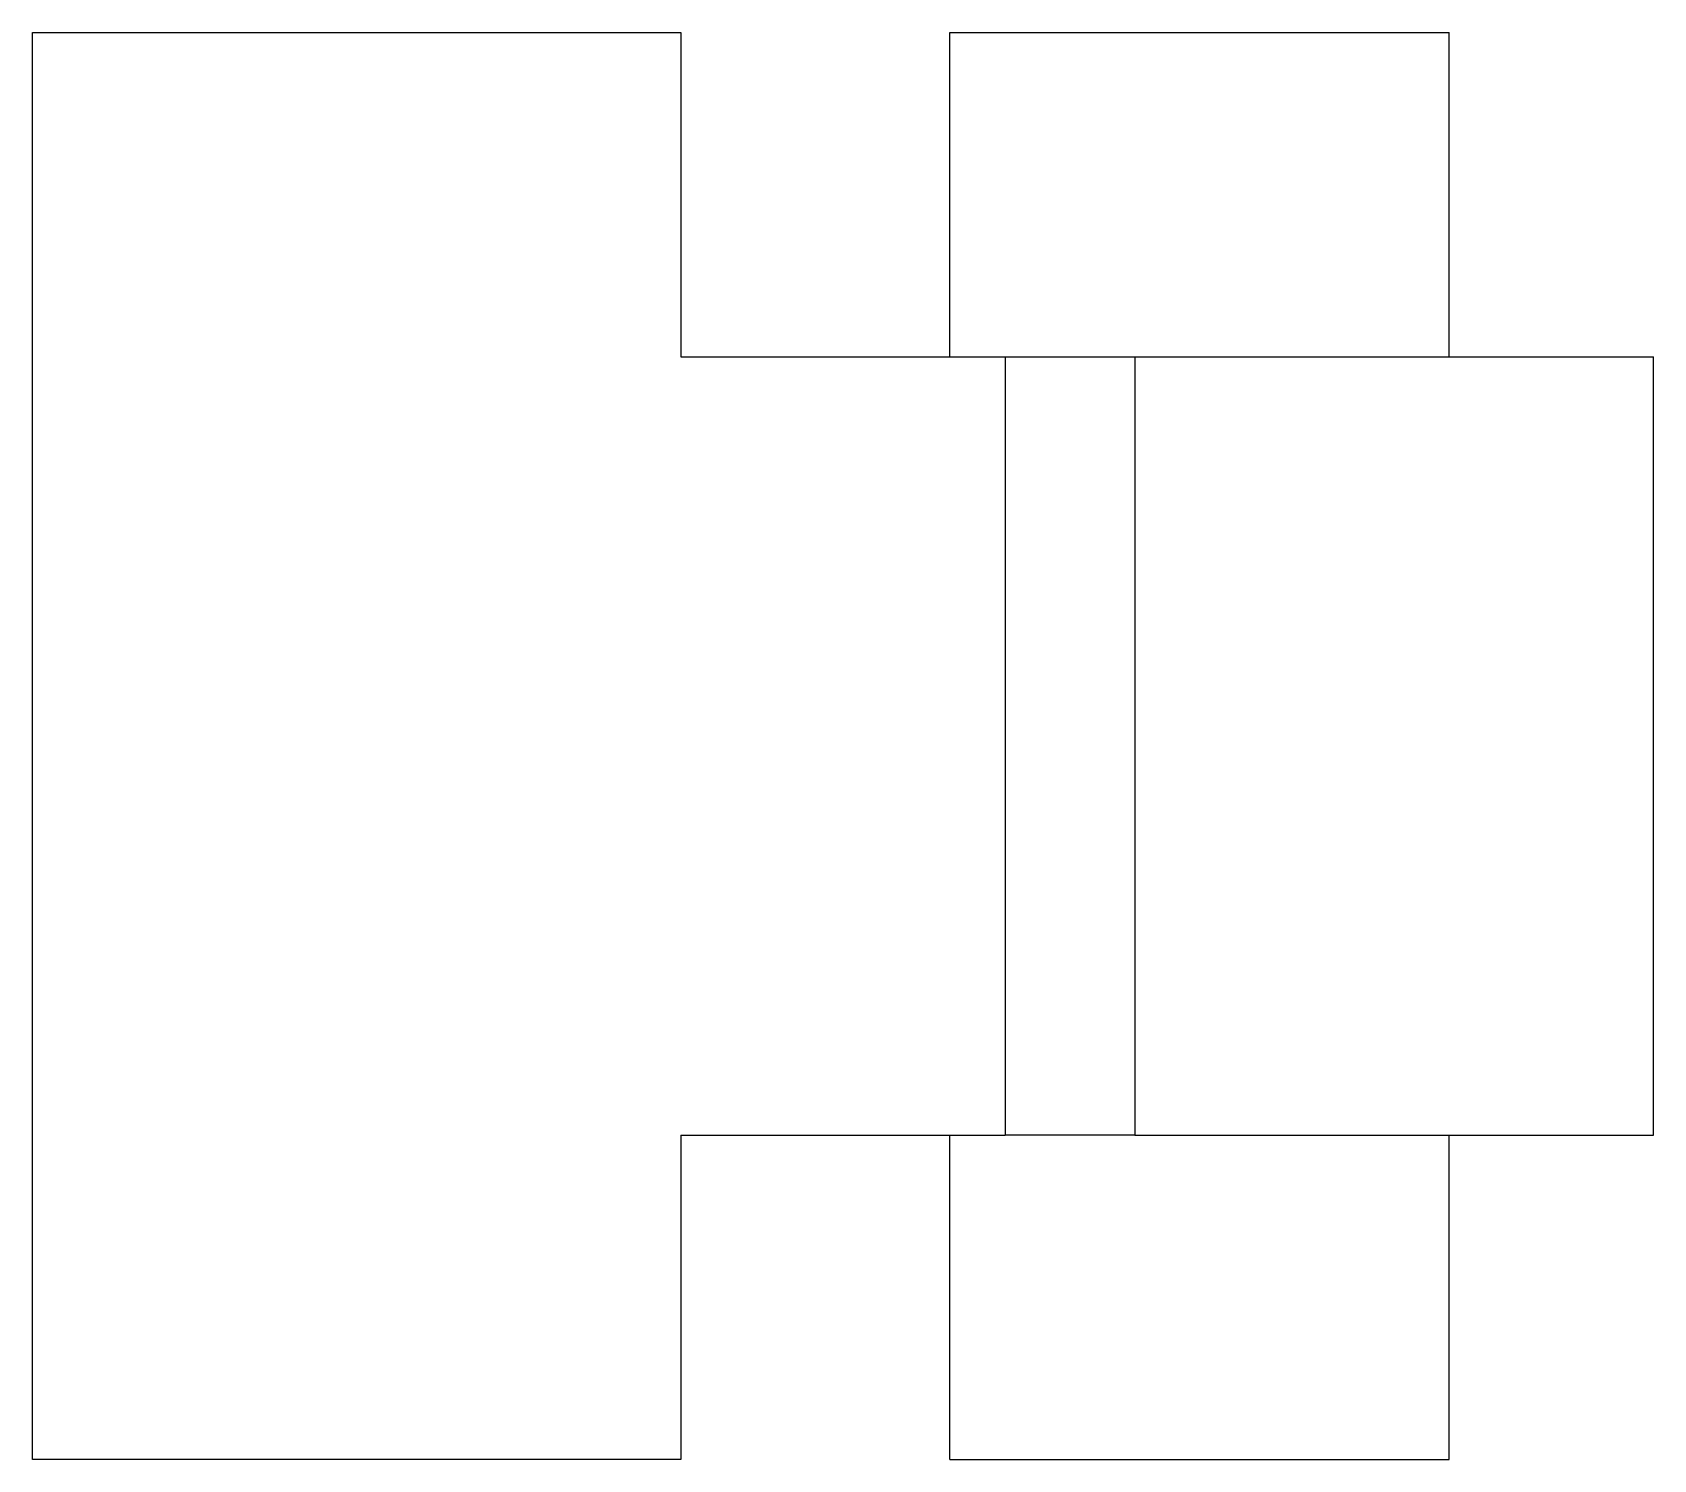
# Model space of a CAD drawing. Header units: metres. Extents: x -10 to 15, y -11 to 11.
import ezdxf

# ---------------------------------------------------------------- set-up
doc = ezdxf.new("R2010")
doc.units = ezdxf.units.M

msp = doc.modelspace()

# ---------------------------------------------------------------- linework, layer by layer
for points in [[(-10, 11), (-9.8, 11), (-9.6, 11), (-9.4, 11), (-9.2, 11), (-9, 11), (-8.8, 11), (-8.6, 11), (-8.4, 11), (-8.2, 11), (-8, 11), (-7.8, 11), (-7.6, 11), (-7.4, 11), (-7.2, 11), (-7, 11), (-6.8, 11), (-6.6, 11), (-6.4, 11), (-6.2, 11), (-6, 11), (-5.8, 11), (-5.6, 11), (-5.4, 11), (-5.2, 11), (-5, 11), (-4.8, 11), (-4.6, 11), (-4.4, 11), (-4.2, 11), (-4, 11), (-3.8, 11), (-3.6, 11), (-3.4, 11), (-3.2, 11), (-3, 11), (-2.8, 11), (-2.6, 11), (-2.4, 11), (-2.2, 11), (-2, 11), (-1.8, 11), (-1.6, 11), (-1.4, 11), (-1.2, 11), (-1, 11), (-0.8, 11), (-0.6, 11), (-0.4, 11), (-0.2, 11), (0, 11)], [(-10, -11), (-10, -10.56), (-10, -10.12), (-10, -9.68), (-10, -9.24), (-10, -8.8), (-10, -8.36), (-10, -7.92), (-10, -7.48), (-10, -7.04), (-10, -6.6), (-10, -6.16), (-10, -5.72), (-10, -5.28), (-10, -4.84), (-10, -4.4), (-10, -3.96), (-10, -3.52), (-10, -3.08), (-10, -2.64), (-10, -2.2), (-10, -1.76), (-10, -1.32), (-10, -0.88), (-10, -0.44), (-10, 0), (-10, 0.44), (-10, 0.88), (-10, 1.32), (-10, 1.76), (-10, 2.2), (-10, 2.64), (-10, 3.08), (-10, 3.52), (-10, 3.96), (-10, 4.4), (-10, 4.84), (-10, 5.28), (-10, 5.72), (-10, 6.16), (-10, 6.6), (-10, 7.04), (-10, 7.48), (-10, 7.92), (-10, 8.36), (-10, 8.8), (-10, 9.24), (-10, 9.68), (-10, 10.12), (-10, 10.56), (-10, 11)], [(0, 11), (0, 10.9), (0, 10.8), (0, 10.7), (0, 10.6), (0, 10.5), (0, 10.4), (0, 10.3), (0, 10.2), (0, 10.1), (0, 10), (0, 9.9), (0, 9.8), (0, 9.7), (0, 9.6), (0, 9.5), (0, 9.4), (0, 9.3), (0, 9.2), (0, 9.1), (0, 9), (0, 8.9), (0, 8.8), (0, 8.7), (0, 8.6), (0, 8.5), (0, 8.4), (0, 8.3), (0, 8.2), (0, 8.1), (0, 8), (0, 7.9), (0, 7.8), (0, 7.7), (0, 7.6), (0, 7.5), (0, 7.4), (0, 7.3), (0, 7.2), (0, 7.1), (0, 7), (0, 6.9), (0, 6.8), (0, 6.7), (0, 6.6), (0, 6.5), (0, 6.4), (0, 6.3), (0, 6.2), (0, 6.1), (0, 6)], [(4.15, 6), (4.15, 6.1), (4.15, 6.2), (4.15, 6.3), (4.15, 6.4), (4.15, 6.5), (4.15, 6.6), (4.15, 6.7), (4.15, 6.8), (4.15, 6.9), (4.15, 7), (4.15, 7.1), (4.15, 7.2), (4.15, 7.3), (4.15, 7.4), (4.15, 7.5), (4.15, 7.6), (4.15, 7.7), (4.15, 7.8), (4.15, 7.9), (4.15, 8), (4.15, 8.1), (4.15, 8.2), (4.15, 8.3), (4.15, 8.4), (4.15, 8.5), (4.15, 8.6), (4.15, 8.7), (4.15, 8.8), (4.15, 8.9), (4.15, 9), (4.15, 9.1), (4.15, 9.2), (4.15, 9.3), (4.15, 9.4), (4.15, 9.5), (4.15, 9.6), (4.15, 9.7), (4.15, 9.8), (4.15, 9.9), (4.15, 10), (4.15, 10.1), (4.15, 10.2), (4.15, 10.3), (4.15, 10.4), (4.15, 10.5), (4.15, 10.6), (4.15, 10.7), (4.15, 10.8), (4.15, 10.9), (4.15, 11)], [(4.15, 11), (4.177, 11), (4.204, 11), (4.231, 11), (4.281, 11), (4.36, 11), (4.44, 11), (4.52, 11), (4.641, 11), (4.77, 11), (4.898, 11), (5.039, 11), (5.209, 11), (5.38, 11), (5.551, 11), (5.746, 11), (5.95, 11), (6.154, 11), (6.362, 11), (6.59, 11), (6.818, 11), (7.046, 11), (7.28, 11), (7.52, 11), (7.76, 11), (8, 11), (8.24, 11), (8.48, 11), (8.72, 11), (8.954, 11), (9.182, 11), (9.41, 11), (9.638, 11), (9.846, 11), (10.05, 11), (10.254, 11), (10.449, 11), (10.62, 11), (10.791, 11), (10.961, 11), (11.102, 11), (11.23, 11), (11.359, 11), (11.48, 11), (11.56, 11), (11.64, 11), (11.719, 11), (11.769, 11), (11.796, 11), (11.823, 11), (11.85, 11)], [(11.85, 6), (11.85, 6.1), (11.85, 6.2), (11.85, 6.3), (11.85, 6.4), (11.85, 6.5), (11.85, 6.6), (11.85, 6.7), (11.85, 6.8), (11.85, 6.9), (11.85, 7), (11.85, 7.1), (11.85, 7.2), (11.85, 7.3), (11.85, 7.4), (11.85, 7.5), (11.85, 7.6), (11.85, 7.7), (11.85, 7.8), (11.85, 7.9), (11.85, 8), (11.85, 8.1), (11.85, 8.2), (11.85, 8.3), (11.85, 8.4), (11.85, 8.5), (11.85, 8.6), (11.85, 8.7), (11.85, 8.8), (11.85, 8.9), (11.85, 9), (11.85, 9.1), (11.85, 9.2), (11.85, 9.3), (11.85, 9.4), (11.85, 9.5), (11.85, 9.6), (11.85, 9.7), (11.85, 9.8), (11.85, 9.9), (11.85, 10), (11.85, 10.1), (11.85, 10.2), (11.85, 10.3), (11.85, 10.4), (11.85, 10.5), (11.85, 10.6), (11.85, 10.7), (11.85, 10.8), (11.85, 10.9), (11.85, 11)], [(0, 6), (0.1, 6), (0.2, 6), (0.3, 6), (0.4, 6), (0.5, 6), (0.6, 6), (0.7, 6), (0.8, 6), (0.9, 6), (1, 6), (1.1, 6), (1.2, 6), (1.3, 6), (1.4, 6), (1.5, 6), (1.6, 6), (1.7, 6), (1.8, 6), (1.9, 6), (2, 6), (2.1, 6), (2.2, 6), (2.3, 6), (2.4, 6), (2.5, 6), (2.6, 6), (2.7, 6), (2.8, 6), (2.9, 6), (3, 6), (3.1, 6), (3.2, 6), (3.3, 6), (3.4, 6), (3.5, 6), (3.6, 6), (3.7, 6), (3.8, 6), (3.9, 6), (4, 6), (4.1, 6), (4.2, 6), (4.3, 6), (4.4, 6), (4.5, 6), (4.6, 6), (4.7, 6), (4.8, 6), (4.9, 6), (5, 6)], [(5, 6), (5.04, 6), (5.08, 6), (5.12, 6), (5.16, 6), (5.2, 6), (5.24, 6), (5.28, 6), (5.32, 6), (5.36, 6), (5.4, 6), (5.44, 6), (5.48, 6), (5.52, 6), (5.56, 6), (5.6, 6), (5.64, 6), (5.68, 6), (5.72, 6), (5.76, 6), (5.8, 6), (5.84, 6), (5.88, 6), (5.92, 6), (5.96, 6), (6, 6), (6.04, 6), (6.08, 6), (6.12, 6), (6.16, 6), (6.2, 6), (6.24, 6), (6.28, 6), (6.32, 6), (6.36, 6), (6.4, 6), (6.44, 6), (6.48, 6), (6.52, 6), (6.56, 6), (6.6, 6), (6.64, 6), (6.68, 6), (6.72, 6), (6.76, 6), (6.8, 6), (6.84, 6), (6.88, 6), (6.92, 6), (6.96, 6), (7, 6)], [(5, 6), (5, 5.76), (5, 5.52), (5, 5.28), (5, 5.04), (5, 4.8), (5, 4.56), (5, 4.32), (5, 4.08), (5, 3.84), (5, 3.6), (5, 3.36), (5, 3.12), (5, 2.88), (5, 2.64), (5, 2.4), (5, 2.16), (5, 1.92), (5, 1.68), (5, 1.44), (5, 1.2), (5, 0.96), (5, 0.72), (5, 0.48), (5, 0.24), (5, 0), (5, -0.24), (5, -0.48), (5, -0.72), (5, -0.96), (5, -1.2), (5, -1.44), (5, -1.68), (5, -1.92), (5, -2.16), (5, -2.4), (5, -2.64), (5, -2.88), (5, -3.12), (5, -3.36), (5, -3.6), (5, -3.84), (5, -4.08), (5, -4.32), (5, -4.56), (5, -4.8), (5, -5.04), (5, -5.28), (5, -5.52), (5, -5.76), (5, -6)], [(7, 6), (7.16, 6), (7.32, 6), (7.48, 6), (7.64, 6), (7.8, 6), (7.96, 6), (8.12, 6), (8.28, 6), (8.44, 6), (8.6, 6), (8.76, 6), (8.92, 6), (9.08, 6), (9.24, 6), (9.4, 6), (9.56, 6), (9.72, 6), (9.88, 6), (10.04, 6), (10.2, 6), (10.36, 6), (10.52, 6), (10.68, 6), (10.84, 6), (11, 6), (11.16, 6), (11.32, 6), (11.48, 6), (11.64, 6), (11.8, 6), (11.96, 6), (12.12, 6), (12.28, 6), (12.44, 6), (12.6, 6), (12.76, 6), (12.92, 6), (13.08, 6), (13.24, 6), (13.4, 6), (13.56, 6), (13.72, 6), (13.88, 6), (14.04, 6), (14.2, 6), (14.36, 6), (14.52, 6), (14.68, 6), (14.84, 6), (15, 6)], [(7, 6), (7, 5.76), (7, 5.52), (7, 5.28), (7, 5.04), (7, 4.8), (7, 4.56), (7, 4.32), (7, 4.08), (7, 3.84), (7, 3.6), (7, 3.36), (7, 3.12), (7, 2.88), (7, 2.64), (7, 2.4), (7, 2.16), (7, 1.92), (7, 1.68), (7, 1.44), (7, 1.2), (7, 0.96), (7, 0.72), (7, 0.48), (7, 0.24), (7, 0), (7, -0.24), (7, -0.48), (7, -0.72), (7, -0.96), (7, -1.2), (7, -1.44), (7, -1.68), (7, -1.92), (7, -2.16), (7, -2.4), (7, -2.64), (7, -2.88), (7, -3.12), (7, -3.36), (7, -3.6), (7, -3.84), (7, -4.08), (7, -4.32), (7, -4.56), (7, -4.8), (7, -5.04), (7, -5.28), (7, -5.52), (7, -5.76), (7, -6)], [(15, -6), (15, -5.76), (15, -5.52), (15, -5.28), (15, -5.04), (15, -4.8), (15, -4.56), (15, -4.32), (15, -4.08), (15, -3.84), (15, -3.6), (15, -3.36), (15, -3.12), (15, -2.88), (15, -2.64), (15, -2.4), (15, -2.16), (15, -1.92), (15, -1.68), (15, -1.44), (15, -1.2), (15, -0.96), (15, -0.72), (15, -0.48), (15, -0.24), (15, 0), (15, 0.24), (15, 0.48), (15, 0.72), (15, 0.96), (15, 1.2), (15, 1.44), (15, 1.68), (15, 1.92), (15, 2.16), (15, 2.4), (15, 2.64), (15, 2.88), (15, 3.12), (15, 3.36), (15, 3.6), (15, 3.84), (15, 4.08), (15, 4.32), (15, 4.56), (15, 4.8), (15, 5.04), (15, 5.28), (15, 5.52), (15, 5.76), (15, 6)], [(0, -6), (0, -6.1), (0, -6.2), (0, -6.3), (0, -6.4), (0, -6.5), (0, -6.6), (0, -6.7), (0, -6.8), (0, -6.9), (0, -7), (0, -7.1), (0, -7.2), (0, -7.3), (0, -7.4), (0, -7.5), (0, -7.6), (0, -7.7), (0, -7.8), (0, -7.9), (0, -8), (0, -8.1), (0, -8.2), (0, -8.3), (0, -8.4), (0, -8.5), (0, -8.6), (0, -8.7), (0, -8.8), (0, -8.9), (0, -9), (0, -9.1), (0, -9.2), (0, -9.3), (0, -9.4), (0, -9.5), (0, -9.6), (0, -9.7), (0, -9.8), (0, -9.9), (0, -10), (0, -10.1), (0, -10.2), (0, -10.3), (0, -10.4), (0, -10.5), (0, -10.6), (0, -10.7), (0, -10.8), (0, -10.9), (0, -11)], [(0, -6), (0.1, -6), (0.2, -6), (0.3, -6), (0.4, -6), (0.5, -6), (0.6, -6), (0.7, -6), (0.8, -6), (0.9, -6), (1, -6), (1.1, -6), (1.2, -6), (1.3, -6), (1.4, -6), (1.5, -6), (1.6, -6), (1.7, -6), (1.8, -6), (1.9, -6), (2, -6), (2.1, -6), (2.2, -6), (2.3, -6), (2.4, -6), (2.5, -6), (2.6, -6), (2.7, -6), (2.8, -6), (2.9, -6), (3, -6), (3.1, -6), (3.2, -6), (3.3, -6), (3.4, -6), (3.5, -6), (3.6, -6), (3.7, -6), (3.8, -6), (3.9, -6), (4, -6), (4.1, -6), (4.2, -6), (4.3, -6), (4.4, -6), (4.5, -6), (4.6, -6), (4.7, -6), (4.8, -6), (4.9, -6), (5, -6)], [(4.15, -11), (4.15, -10.9), (4.15, -10.8), (4.15, -10.7), (4.15, -10.6), (4.15, -10.5), (4.15, -10.4), (4.15, -10.3), (4.15, -10.2), (4.15, -10.1), (4.15, -10), (4.15, -9.9), (4.15, -9.8), (4.15, -9.7), (4.15, -9.6), (4.15, -9.5), (4.15, -9.4), (4.15, -9.3), (4.15, -9.2), (4.15, -9.1), (4.15, -9), (4.15, -8.9), (4.15, -8.8), (4.15, -8.7), (4.15, -8.6), (4.15, -8.5), (4.15, -8.4), (4.15, -8.3), (4.15, -8.2), (4.15, -8.1), (4.15, -8), (4.15, -7.9), (4.15, -7.8), (4.15, -7.7), (4.15, -7.6), (4.15, -7.5), (4.15, -7.4), (4.15, -7.3), (4.15, -7.2), (4.15, -7.1), (4.15, -7), (4.15, -6.9), (4.15, -6.8), (4.15, -6.7), (4.15, -6.6), (4.15, -6.5), (4.15, -6.4), (4.15, -6.3), (4.15, -6.2), (4.15, -6.1), (4.15, -6)], [(7, -6), (6.96, -6), (6.92, -6), (6.88, -6), (6.84, -6), (6.8, -6), (6.76, -6), (6.72, -6), (6.68, -6), (6.64, -6), (6.6, -6), (6.56, -6), (6.52, -6), (6.48, -6), (6.44, -6), (6.4, -6), (6.36, -6), (6.32, -6), (6.28, -6), (6.24, -6), (6.2, -6), (6.16, -6), (6.12, -6), (6.08, -6), (6.04, -6), (6, -6), (5.96, -6), (5.92, -6), (5.88, -6), (5.84, -6), (5.8, -6), (5.76, -6), (5.72, -6), (5.68, -6), (5.64, -6), (5.6, -6), (5.56, -6), (5.52, -6), (5.48, -6), (5.44, -6), (5.4, -6), (5.36, -6), (5.32, -6), (5.28, -6), (5.24, -6), (5.2, -6), (5.16, -6), (5.12, -6), (5.08, -6), (5.04, -6), (5, -6)], [(7, -6), (7.16, -6), (7.32, -6), (7.48, -6), (7.64, -6), (7.8, -6), (7.96, -6), (8.12, -6), (8.28, -6), (8.44, -6), (8.6, -6), (8.76, -6), (8.92, -6), (9.08, -6), (9.24, -6), (9.4, -6), (9.56, -6), (9.72, -6), (9.88, -6), (10.04, -6), (10.2, -6), (10.36, -6), (10.52, -6), (10.68, -6), (10.84, -6), (11, -6), (11.16, -6), (11.32, -6), (11.48, -6), (11.64, -6), (11.8, -6), (11.96, -6), (12.12, -6), (12.28, -6), (12.44, -6), (12.6, -6), (12.76, -6), (12.92, -6), (13.08, -6), (13.24, -6), (13.4, -6), (13.56, -6), (13.72, -6), (13.88, -6), (14.04, -6), (14.2, -6), (14.36, -6), (14.52, -6), (14.68, -6), (14.84, -6), (15, -6)], [(11.85, -11), (11.85, -10.9), (11.85, -10.8), (11.85, -10.7), (11.85, -10.6), (11.85, -10.5), (11.85, -10.4), (11.85, -10.3), (11.85, -10.2), (11.85, -10.1), (11.85, -10), (11.85, -9.9), (11.85, -9.8), (11.85, -9.7), (11.85, -9.6), (11.85, -9.5), (11.85, -9.4), (11.85, -9.3), (11.85, -9.2), (11.85, -9.1), (11.85, -9), (11.85, -8.9), (11.85, -8.8), (11.85, -8.7), (11.85, -8.6), (11.85, -8.5), (11.85, -8.4), (11.85, -8.3), (11.85, -8.2), (11.85, -8.1), (11.85, -8), (11.85, -7.9), (11.85, -7.8), (11.85, -7.7), (11.85, -7.6), (11.85, -7.5), (11.85, -7.4), (11.85, -7.3), (11.85, -7.2), (11.85, -7.1), (11.85, -7), (11.85, -6.9), (11.85, -6.8), (11.85, -6.7), (11.85, -6.6), (11.85, -6.5), (11.85, -6.4), (11.85, -6.3), (11.85, -6.2), (11.85, -6.1), (11.85, -6)], [(0, -11), (-0.2, -11), (-0.4, -11), (-0.6, -11), (-0.8, -11), (-1, -11), (-1.2, -11), (-1.4, -11), (-1.6, -11), (-1.8, -11), (-2, -11), (-2.2, -11), (-2.4, -11), (-2.6, -11), (-2.8, -11), (-3, -11), (-3.2, -11), (-3.4, -11), (-3.6, -11), (-3.8, -11), (-4, -11), (-4.2, -11), (-4.4, -11), (-4.6, -11), (-4.8, -11), (-5, -11), (-5.2, -11), (-5.4, -11), (-5.6, -11), (-5.8, -11), (-6, -11), (-6.2, -11), (-6.4, -11), (-6.6, -11), (-6.8, -11), (-7, -11), (-7.2, -11), (-7.4, -11), (-7.6, -11), (-7.8, -11), (-8, -11), (-8.2, -11), (-8.4, -11), (-8.6, -11), (-8.8, -11), (-9, -11), (-9.2, -11), (-9.4, -11), (-9.6, -11), (-9.8, -11), (-10, -11)], [(4.15, -11), (4.177, -11), (4.204, -11), (4.231, -11), (4.281, -11), (4.36, -11), (4.44, -11), (4.52, -11), (4.641, -11), (4.77, -11), (4.898, -11), (5.039, -11), (5.209, -11), (5.38, -11), (5.551, -11), (5.746, -11), (5.95, -11), (6.154, -11), (6.362, -11), (6.59, -11), (6.818, -11), (7.046, -11), (7.28, -11), (7.52, -11), (7.76, -11), (8, -11), (8.24, -11), (8.48, -11), (8.72, -11), (8.954, -11), (9.182, -11), (9.41, -11), (9.638, -11), (9.846, -11), (10.05, -11), (10.254, -11), (10.449, -11), (10.62, -11), (10.791, -11), (10.961, -11), (11.102, -11), (11.23, -11), (11.359, -11), (11.48, -11), (11.56, -11), (11.64, -11), (11.719, -11), (11.769, -11), (11.796, -11), (11.823, -11), (11.85, -11)]]:
    msp.add_lwpolyline(points)

doc.saveas('drawing.dxf')
